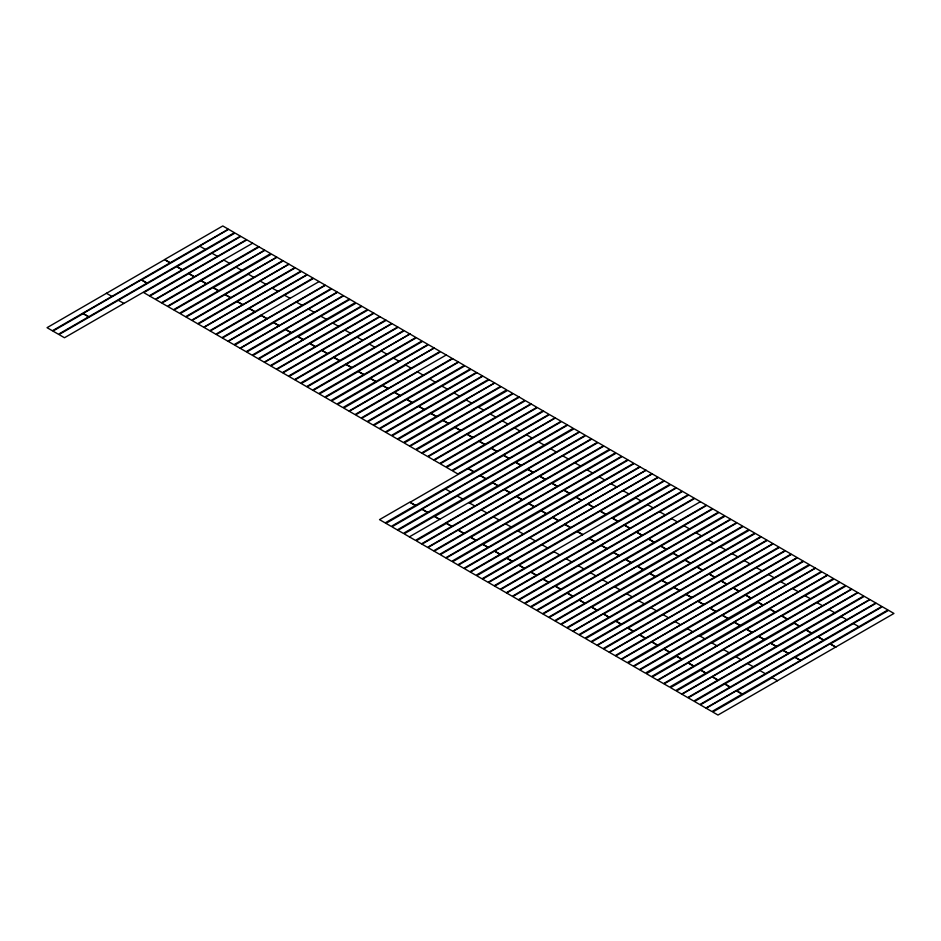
<?xml version="1.0" encoding="UTF-8"?>
<svg xmlns="http://www.w3.org/2000/svg" width="941" height="941" viewBox="0 0 941 941"><rect width="100%" height="100%" fill="white"/><g stroke="black" fill="none" stroke-linecap="round" stroke-linejoin="round"><path stroke-width="1.41" d="M199.763 246.33L141.609 279.912L147.078 283.065M211.854 253.305L143.761 292.616L149.243 295.792L246.495 239.649L240.884 236.403L211.878 253.153L217.489 256.387M252.647 243.201L155.3 299.285L149.819 296.109L188.753 273.631L194.234 276.795M223.758 260.186L155.665 299.497L161.346 302.779L258.587 246.636L246.895 239.873L188.741 273.455L194.387 276.713M235.944 267.22L167.863 306.531L173.45 309.765L270.69 253.623L264.927 250.282L235.92 267.032L241.696 270.361M248.248 274.325L180.154 313.635L185.553 316.752L282.794 260.61L276.948 257.234L247.954 273.972L253.788 277.348M260.139 281.183L192.046 320.493L197.657 323.739L294.898 267.597L289.016 264.198L260.01 280.947L265.891 284.335M272.478 288.134L301.485 271.396L307.001 274.584L209.761 330.726L203.974 327.386L272.055 288.064L277.995 291.322M319.105 281.571L221.864 337.713L216.371 334.537L313.565 278.371L325.151 285.064L227.91 341.207L222.405 338.031L261.339 315.541L266.844 318.728M296.497 302.014L325.504 285.264L331.208 288.558L233.956 344.7L228.24 341.395L296.333 302.085L302.202 305.296M308.601 309.001L337.607 292.251L343.312 295.545L246.06 351.687L240.261 348.335L308.342 309.024L314.306 312.283M333.008 323.081L362.003 306.343L367.508 309.518L270.267 365.661L264.48 362.32L332.573 322.998L338.501 326.256M369.343 344.23L301.249 383.54L306.578 386.622L403.818 330.479L398.208 327.233L369.201 343.983L374.812 347.217M409.864 333.973L312.624 390.115L307.154 386.951L404.277 330.738L415.922 337.466L318.681 393.609L313.188 390.444L381.281 351.122M409.97 334.031L380.964 350.77L386.916 354.204M393.644 358.086L422.638 341.348L428.026 344.453L330.773 400.595L325.351 397.455L393.432 358.145L399.019 361.191M405.642 365.19L337.56 404.512L342.877 407.582L440.117 351.44L434.248 348.041L405.242 364.79L411.123 368.178M446.269 354.992L348.935 411.076L343.7 408.053L382.634 385.575L387.868 388.598M417.369 371.966L349.287 411.276L354.98 414.569L452.221 358.427L440.694 351.769L382.528 385.34L388.021 388.504M429.684 379.082L361.603 418.392L367.084 421.556L464.325 365.414L458.667 362.144L429.661 378.882L435.318 382.152M442.07 386.045L471.065 369.307L476.428 372.401L379.188 428.543L373.789 425.426L441.882 386.116L447.422 389.139M453.95 393.079L385.857 432.39L391.291 435.53L488.532 379.388L482.921 376.141L453.915 392.891L459.526 396.126M466.124 400.113L398.031 439.423L403.395 442.517L500.636 386.375L494.79 382.999L465.783 399.749L471.629 403.113M478.64 407.171L507.646 390.421L512.739 393.362L415.487 449.504L409.958 446.305L478.04 406.994L483.733 410.1M526.431 434.93L410.111 502.259L415.534 505.376M409.359 536.864L585.349 435.283L579.68 432.013L492.461 482.474L498.036 485.685M469.771 503.035L527.925 469.453L533.088 472.441M562.836 455.773L591.842 439.035L597.453 442.27L421.486 543.863L416.216 540.816L446.41 523.384L451.68 526.431M587.278 469.888L616.273 453.139L621.648 456.244L445.693 557.837L440.247 554.684L470.441 537.252L475.887 540.405M505.682 523.772L563.847 490.19L569.399 493.402M599.276 476.993L541.122 510.563L546.45 513.633M518.02 530.889L576.174 497.319L581.503 500.389M611.227 483.709L640.233 466.971L651.913 473.711L475.946 575.304L470.406 572.104L529.759 537.84L535.441 540.946M645.855 470.218L469.9 571.81L464.36 568.611L552.802 517.479L558.401 520.714M645.997 470.3L587.843 503.87L593.747 507.293M529.854 537.723L588.007 504.141L593.606 507.375M623.236 490.649L652.242 473.899L657.959 477.205L481.992 578.797L476.722 575.751L506.928 558.319L512.198 561.365M541.934 544.863L482.58 579.138L488.05 582.291L664.017 480.698L658.312 477.405L541.957 544.71L547.544 547.933M635.716 498.024L577.551 531.594L582.75 534.594M554.037 551.849L494.684 586.125L500.153 589.278L676.108 487.685L670.804 484.627L612.65 518.197L617.955 521.267M647.655 504.917L589.489 538.487L594.853 541.581M566.235 558.719L624.389 525.149L629.905 528.336M659.794 511.751L688.8 495.013L694.27 498.165L518.303 599.758L512.763 596.559L542.957 579.127L548.497 582.326M700.422 501.718L524.349 603.252L518.903 600.099L694.764 498.448L706.373 505.152L530.406 606.745L524.89 603.557L555.084 586.125L560.601 589.313M671.662 518.773L613.497 552.355L619.06 555.566M590.407 572.857L531.065 607.121L536.452 610.238L712.419 508.646L706.773 505.388L590.43 572.693L595.959 575.88M684.013 525.913L625.859 559.483L631.164 562.553M602.605 579.727L719.077 512.492L724.523 515.633L548.556 617.225L543.075 614.061L602.428 579.797L608.062 582.867M696.258 532.806L725.264 516.068L730.569 519.126L554.614 620.719L549.109 617.543L579.303 600.111L584.808 603.287M615.049 586.913L673.203 553.332L678.32 556.284M708.055 539.616L737.062 522.878L742.672 526.113L566.705 627.706L561.177 624.506L591.371 607.074L596.912 610.274M626.906 593.747L685.06 560.177L690.423 563.271M720.535 546.827L749.542 530.077L754.776 533.1L578.809 634.693L573.057 631.376L603.263 613.932L609.015 617.261M638.845 600.652L696.999 567.07L702.527 570.258M732.357 553.649L761.363 536.899L766.88 540.087L590.913 641.68L585.643 638.633L615.849 621.201L621.119 624.248M650.901 607.78L591.548 642.044L596.97 645.173L772.926 543.58L767.338 540.357L650.878 607.592L656.465 610.827M744.307 560.718L686.154 594.3L691.67 597.488M756.47 567.564L785.476 550.826L791.087 554.061L615.12 655.654L609.345 652.325L697.81 601.205L703.621 604.557M675.038 621.719L615.685 655.983L621.166 659.147L797.133 557.554L791.581 554.343L733.415 587.925L738.979 591.136M687.518 628.917L628.165 663.182L633.269 666.134L809.236 564.541L803.72 561.354L745.554 594.935L751.083 598.123M781.018 581.738L810.013 564.988L815.282 568.035L639.327 669.627L633.787 666.428L663.981 648.996L669.522 652.195M700.057 635.987L758.211 602.405L763.033 605.192M792.922 588.607L821.916 571.869L827.386 575.022L651.431 676.614L646.42 673.732L676.626 656.289L681.625 659.182M711.996 642.879L770.15 609.298L775.137 612.179M805.178 595.688L834.185 578.95L839.49 582.009L663.523 683.601L657.865 680.331L688.059 662.899L693.729 666.169M723.429 649.655L664.075 683.919L669.58 687.095L845.547 585.502L840.019 582.314L781.865 615.896L787.382 619.084M817.176 602.616L846.182 585.867L851.593 588.995L675.626 690.588L670.533 687.648L700.739 670.215L705.832 673.156M736.05 656.771L794.216 623.189L799.332 626.153M829.056 609.65L770.902 643.221L776.384 646.396M747.848 663.581L864.32 596.347L869.743 599.476L693.788 701.069L688.177 697.834L747.519 663.57L753.282 666.722M841.407 616.778L783.253 650.36L788.487 653.383M759.693 670.592L700.351 704.856L705.879 708.055L881.846 606.463L876.224 603.216L818.058 636.786L823.693 640.045M853.346 623.671L795.192 657.253L800.591 660.37M772.126 677.767L712.772 712.031L717.983 715.042L893.95 613.45L888.575 610.344L830.421 643.926L835.796 647.032M205.385 249.4L199.633 246.083L228.639 229.333L234.391 232.662L58.424 334.255L52.955 331.091L83.161 313.659L88.619 316.811M223.64 259.939L229.592 263.374M284.464 295.227L290.099 298.309M320.857 316.247L326.409 319.27M344.853 330.091L350.605 333.243M357.11 337.172L362.708 340.23M417.275 371.73L423.227 375.165M490.249 414.04L495.836 417.086M502.329 420.839L507.94 424.085M514.621 427.943L520.044 431.072M532.135 438.059L526.384 434.73L555.39 417.992L561.142 421.309L385.175 522.902L379.517 519.632L409.711 502.2L415.381 505.47M538.593 441.952L544.239 445.046M550.685 448.763L556.343 452.033M568.446 459.02L562.647 455.844L504.494 489.414L510.14 492.672M574.892 462.913L580.55 466.007M592.654 472.994L586.878 469.83L528.713 503.4L534.347 506.646M604.757 479.981L599.264 476.805L628.27 460.067L633.752 463.231L457.796 564.823L452.539 561.789L482.745 544.357L487.991 547.391M616.849 486.968L610.791 483.639L552.638 517.209L558.554 520.62M628.953 493.954L622.93 490.637L564.776 524.219L570.646 527.607M641.056 500.941L635.446 497.695L664.452 480.957L670.063 484.192L494.096 585.784L488.52 582.561L518.726 565.129L524.302 568.352M653.16 507.928L647.49 504.658L676.497 487.909L682.166 491.178L506.199 592.771L500.647 589.56L530.842 572.128L536.394 575.339M665.263 514.915L659.429 511.716L601.275 545.298L606.957 548.579M671.415 518.467L677.367 521.902M689.471 528.889L683.895 525.666L712.89 508.916L718.465 512.139L542.51 613.732L537.04 610.58L567.235 593.136L572.704 596.3M701.574 535.876L695.858 532.747L637.704 566.329L643.268 569.54M713.666 542.863L707.961 539.734L649.808 573.316L655.359 576.527M725.77 549.85L720.03 546.709L661.876 580.279L667.463 583.514M737.873 556.837L732.063 553.649L673.909 587.231L679.567 590.501M749.977 563.824L744.26 560.518L773.267 543.769L778.983 547.074L603.016 648.667L597.335 645.385L627.529 627.953L633.211 631.235M762.081 570.811L756.282 567.635L698.128 601.205L703.774 604.475M768.503 574.516L774.184 577.798M786.288 584.784L780.536 581.644L722.382 615.214L727.981 618.449M798.38 591.771L792.357 588.466L734.203 622.036L740.085 625.436M810.483 598.758L804.884 595.7L746.731 629.27L752.177 632.423M822.587 605.745L816.906 602.628L758.74 636.21L764.28 639.409M834.691 612.732L828.986 609.439L857.992 592.689L863.697 595.982L687.73 697.575L681.954 694.246L770.467 643.15L776.231 646.479M846.794 619.719L841.019 616.39L870.025 599.64L875.8 602.969L699.833 704.562L694.493 701.48L782.924 650.337L788.335 653.466M858.898 626.706L853.322 623.483L882.329 606.745L887.904 609.956L711.937 711.549L706.185 708.232L736.38 690.788L742.131 694.117M170.18 262.739L164.628 259.528L222.782 225.958L228.334 229.169L52.378 330.762L47.05 327.68L164.569 259.669L170.027 262.821M182.283 269.726L176.908 266.621L235.062 233.05L240.437 236.156L64.47 337.748L58.989 334.573L176.626 266.632L182.131 269.808M200.998 280.536L206.491 283.7M218.594 290.687L213.372 287.675L271.526 254.105L276.748 257.116L179.508 313.259L174.038 310.095L212.972 287.617L218.441 290.781M230.686 297.674L225.075 294.439L283.241 260.857L288.852 264.103L191.599 320.246L186.142 317.082L225.075 294.604L230.545 297.768M242.79 304.661L237.203 301.438L295.356 267.856L300.944 271.09L203.703 327.233L198.198 324.057L237.144 301.567L242.649 304.755M254.893 311.647L249.2 308.354L307.354 274.784L313.047 278.077L215.807 334.22L210.231 330.997L249.165 308.519L254.74 311.742M260.939 315.141L266.997 318.634M279.101 325.621L273.619 322.457L331.773 288.875L337.254 292.051L240.014 348.194L234.709 345.124L273.643 322.645L278.948 325.715M291.204 332.608L285.57 329.362L343.724 295.78L349.358 299.038L252.117 355.18L246.707 352.052L285.641 329.573L291.051 332.702M303.308 339.595L298.144 336.619L356.298 303.037L361.462 306.025L264.221 362.167L258.728 359.003L297.674 336.513L303.155 339.689M315.4 346.582L309.989 343.465L368.143 309.883L373.565 313.012L276.313 369.154L270.832 365.99L309.765 343.5L315.259 346.676M327.503 353.569L321.916 350.346L327.362 353.663M339.607 360.556L333.855 357.239L392.009 323.657L397.761 326.986L300.52 383.128L294.945 379.905L333.89 357.427L339.454 360.65M346.123 364.32L351.711 367.543M363.814 374.53L358.262 371.33L416.416 337.748L421.968 340.96L324.727 397.102L319.364 394.008L358.309 371.53L363.661 374.624M375.918 381.517L370.319 378.294L428.484 344.712L434.072 347.947L336.831 404.089L331.526 401.019L370.46 378.541L375.765 381.611M394.526 392.268L400.125 395.491M412.217 402.477L406.841 399.372L464.995 365.802L470.382 368.907L373.13 425.05L367.672 421.897L406.606 399.407L412.076 402.572M418.804 406.277L424.32 409.464M431.025 413.346L436.424 416.451M448.528 423.438L443.011 420.251L501.165 386.68L506.681 389.868L409.441 446.01L404.195 442.976L443.129 420.498L448.375 423.532M460.631 430.425L455.068 427.226L513.233 393.644L518.785 396.855L421.544 452.997L416.275 449.951L455.209 427.473L460.478 430.519M472.735 437.412L467.242 434.248L525.407 400.678L530.889 403.842L433.648 459.984L428.073 456.761L467.007 434.283L472.582 437.506M484.838 444.399L479.24 441.176L537.393 407.594L542.992 410.829L445.752 466.971L440.282 463.819L479.216 441.329L484.686 444.493M496.93 451.386L491.378 448.187L549.532 414.605L555.096 417.816L457.855 473.958L452.492 470.865L491.425 448.387L496.789 451.48M509.034 458.373L503.482 455.173L561.636 421.592L567.2 424.803L391.233 526.395L385.998 523.372L503.564 455.385L508.893 458.467M521.138 465.36L515.939 462.36L574.104 428.79L579.291 431.79L403.336 533.382L397.972 530.289L515.574 462.325L520.996 465.454M533.241 472.347L527.689 469.147L585.843 435.565L591.395 438.777L415.44 540.369L404.112 533.829L434.319 516.397L439.588 519.444M545.345 479.334L539.84 476.158L597.994 442.588L603.499 445.763L427.532 547.356L421.98 544.145L539.605 476.193L545.192 479.428M557.448 486.332L552.179 483.286L610.333 449.704L615.602 452.75L439.635 554.343L434.154 551.179L551.779 483.227L557.295 486.415M569.552 493.319L564.024 490.132L622.189 456.55L627.706 459.737L451.739 561.33L446.128 558.084L505.482 523.819L511.245 526.972M581.656 500.306L576.127 497.119L634.281 463.537L639.809 466.724L463.842 568.317L458.361 565.153L517.715 530.877L523.349 533.959M600.158 510.987L605.851 514.28M630.058 528.254L624.436 524.996L682.59 491.425L688.212 494.672L512.257 596.265L506.646 593.03L565.988 558.754L571.752 561.906M636.598 532.03L642.162 535.241M648.62 538.958L654.266 542.228M660.911 546.062L666.369 549.215M678.461 556.202L672.874 552.967L731.028 519.397L736.627 522.62L560.66 624.212L555.178 621.048L614.532 586.784L620.166 589.854M690.565 563.188L685.083 560.013L743.237 526.442L748.73 529.607L572.763 631.199L567.282 628.035L626.624 593.771L632.258 596.841M702.668 570.175L697.199 567.011L755.364 533.441L760.822 536.593L584.867 638.186L579.397 635.034L638.751 600.758L644.362 603.828M709.185 573.928L714.772 577.162M726.875 584.149L721.394 580.973L779.548 547.403L785.029 550.567L609.074 652.16L603.652 649.031L721.135 580.997L726.723 584.232M763.186 605.11L757.352 601.746L815.518 568.164L821.34 571.528L645.373 673.121L639.892 669.957L699.245 635.693L704.88 638.774M775.278 612.097L769.526 608.768L827.68 575.198L833.444 578.515L657.477 680.108L652.148 677.038L711.502 642.774L716.983 645.761M799.485 626.071L793.757 622.754L851.911 589.184L857.639 592.489L681.684 694.082L676.414 691.035L735.768 656.771L741.179 659.735M806.155 629.917L811.589 633.058M200.856 280.618L206.338 283.794M346.1 364.473L351.558 367.637M394.502 392.421L399.972 395.585M418.674 406.383L424.179 409.558M430.919 413.452L436.271 416.545M600.111 511.128L605.71 514.362M611.932 517.95L617.802 521.349M636.457 532.112L642.009 535.323M648.596 539.122L654.113 542.31M660.77 546.145L666.216 549.297M709.032 574.01L714.619 577.245M738.826 591.219L733.239 587.996L675.073 621.566L680.672 624.8M750.93 598.205L745.554 595.1L687.4 628.682L692.776 631.787M787.241 619.166L781.5 615.861L723.347 649.431L729.075 652.748M806.014 630L811.436 633.14M823.54 640.127L817.823 636.822L759.669 670.404L765.386 673.709M835.643 647.114L830.021 643.867L771.855 677.438L777.489 680.696M468.277 468.512L473.829 471.712M485.932 478.698L480.428 475.523L567.729 425.109L573.245 428.296L397.278 529.889L391.938 526.807L422.144 509.363L427.485 512.457M522.243 499.659L516.738 496.483L603.981 446.034L609.556 449.257L433.589 550.85L427.908 547.568L516.374 496.448L522.09 499.753M715.878 611.462L710.279 608.227L797.498 557.766L803.179 561.048L627.224 662.64L621.542 659.359L651.737 641.927L657.418 645.208M146.925 283.147L141.279 279.889L83.126 313.471L88.772 316.729M468.277 468.677L473.688 471.806M485.791 478.793L480.157 475.534L422.003 509.116L427.626 512.363M497.883 485.779L492.884 482.886L434.73 516.468L439.729 519.35M509.987 492.766L504.294 489.473L446.14 523.043L451.833 526.337M534.194 506.74L528.866 503.658L470.712 537.24L476.04 540.31M546.298 513.727L541.228 510.798L483.062 544.369L488.144 547.297M570.505 527.701L564.976 524.513L506.823 558.084L512.339 561.271M582.608 534.688L577.221 531.583L519.067 565.153L524.443 568.258M594.7 541.675L589.207 538.499L531.042 572.069L536.546 575.245M606.804 548.662L601.287 545.474L543.133 579.044L548.65 582.232M618.907 555.649L613.661 552.614L555.496 586.196L560.754 589.219M631.011 562.636L625.424 559.401L567.258 592.983L572.857 596.206M643.115 569.623L637.233 566.223L579.08 599.805L584.961 603.193M655.218 576.61L649.855 573.516L591.701 607.086L597.065 610.18M667.322 583.596L661.817 580.421L603.663 613.991L609.156 617.167M679.414 590.583L674.132 587.525L615.979 621.107L621.26 624.154M691.517 597.57L686.201 594.5L628.047 628.07L633.364 631.14M715.725 611.544L709.832 608.133L651.678 641.715L657.571 645.114M727.828 618.531L722.147 615.249L663.993 648.831L669.674 652.101M739.932 625.518L734.451 622.354L676.285 655.924L681.778 659.088M752.035 632.505L746.26 629.176L688.106 662.746L693.87 666.075M764.139 639.492L758.811 636.422L700.657 669.992L705.973 673.074M800.438 660.453L795.004 657.312L736.85 690.894L742.284 694.035M106.404 293.251L111.873 296.403M118.343 300.308L123.977 303.39M445.411 488.967L450.727 492.037M457.326 496.025L462.831 499.024M468.712 502.588L474.934 506.011M481.333 509.881L487.038 512.998M493.507 516.903L499.142 519.985M553.767 551.532L559.648 554.919M578.303 565.694L583.855 568.893M662.982 614.579L668.569 617.814M458.22 530.03L463.937 533.324M494.648 551.061L500.247 554.284M639.657 634.775L645.467 638.127M712.313 676.72L718.077 680.061M730.181 687.048L724.77 683.919L730.028 687.13M458.102 530.136L463.784 533.418M494.554 551.179L500.094 554.378M639.551 634.881L645.314 638.221M712.161 676.814L717.936 680.143M259.163 246.954L161.911 303.096L167.404 306.272L264.644 250.13L259.163 246.954M349.993 299.403L252.776 355.557L258.163 358.674L355.404 302.531L349.993 299.403M374 313.259L276.76 369.401L282.371 372.648L379.611 316.505L374 313.259M380.07 316.764L282.841 372.918L288.416 376.141L385.669 319.999L380.07 316.764M386.21 320.316L289.028 376.482L294.474 379.635L391.715 323.492L386.21 320.316M452.68 358.686L355.569 414.91L361.038 418.063L458.279 361.92L452.68 358.686M476.958 372.707L379.729 428.861L385.234 432.037L482.486 375.894L476.958 372.707M489.191 379.764L391.985 435.93L397.337 439.024L494.578 382.881L489.191 379.764M519.385 397.196L422.168 453.35L427.59 456.491L524.843 400.348L519.385 397.196M531.324 404.101L434.177 460.29L439.694 463.478L536.935 407.335L531.324 404.101M543.627 411.193L446.516 467.406L451.798 470.465L549.038 414.322L543.627 411.193"/></g></svg>
